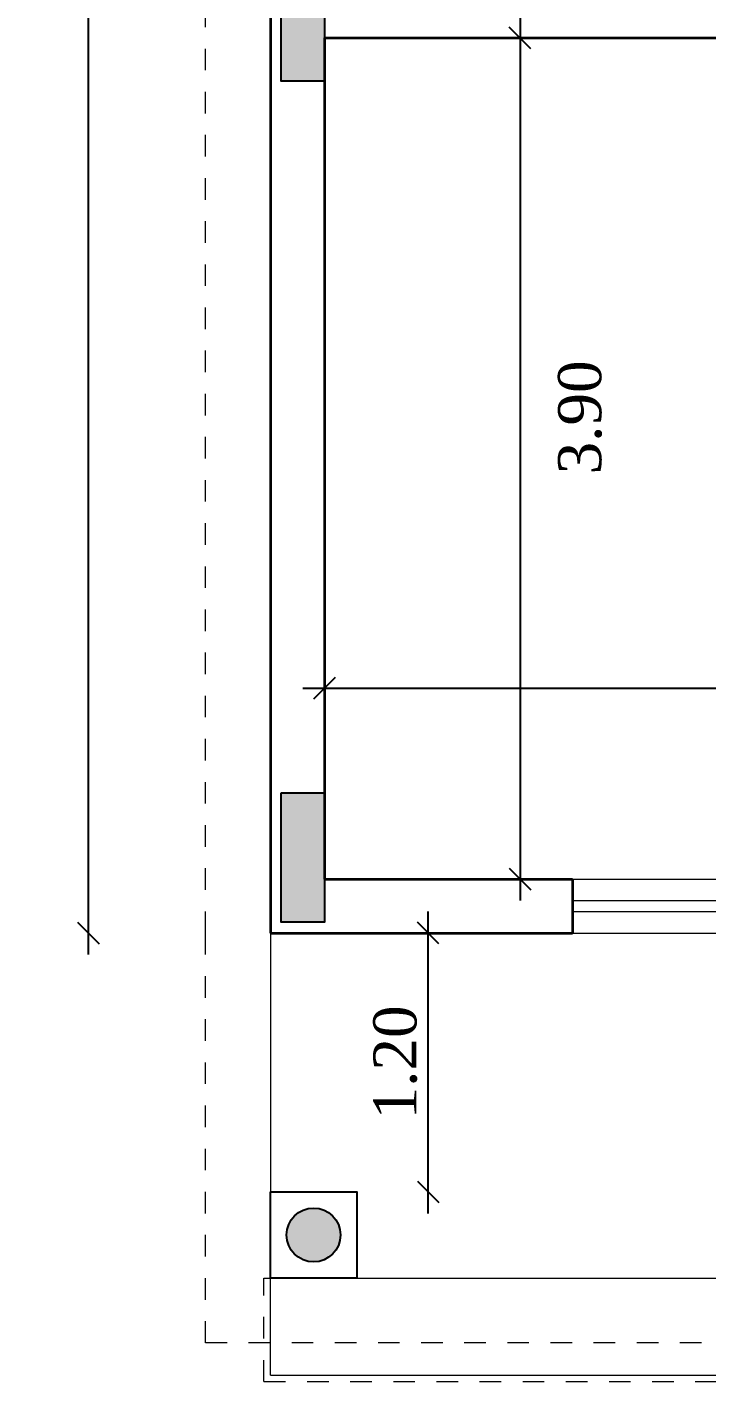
# Model space of a CAD drawing. Header units: metres. Extents: x 503482 to 1007323, y 2781056 to 5562345.
# Drawn here: x 503505.53 to 503508.68, y 2781126.74 to 2781133.03 of the extents above; entities that cross this region are included whole.
import ezdxf

# ---------------------------------------------------------------- set-up
doc = ezdxf.new("R2010")
doc.units = ezdxf.units.M
doc.header["$LTSCALE"] = 10
doc.header["$MEASUREMENT"] = 0
doc.header["$PDMODE"] = 3
doc.linetypes.add('HIDDEN', pattern=[0.375, 0.25, -0.125])
doc.layers.get('0').update_dxf_attribs({"linetype": 'CONTINUOUS'})
doc.layers.get('DEFPOINTS').update_dxf_attribs({"linetype": 'CONTINUOUS'})
for name, color, linetype, lineweight in [('01 wall', 4, 'CONTINUOUS', 35), ('01_WALLS', 7, 'CONTINUOUS', 25), ('S-TIE BEAM', 3, 'CONTINUOUS', 25), ('win', 6, 'CONTINUOUS', 15), ('WINDOW', 5, 'CONTINUOUS', 9)]:
    doc.layers.add(name, color=color, linetype=linetype, lineweight=lineweight)
doc.layers.add('S-COL', color=6, linetype='CONTINUOUS')
doc.layers.add('S-COL HATCH', color=161, linetype='CONTINUOUS')
doc.styles.add('AREAL', font='times.ttf')
doc.dimstyles.new('bdc-1-100-A', dxfattribs={"dimtxt": 0.2, "dimasz": 0.1, "dimexe": 0, "dimexo": 0, "dimgap": 0.05, "dimtad": 1, "dimzin": 7, "dimdsep": 46, "dimtxsty": 'AREAL', "dimblk": 'OBLIQUE', "dimcen": 0.001, "dimdle": 0.1, "dimse1": 1, "dimse2": 1, "dimclrd": 15, "dimclre": 8, "dimclrt": 3, "dimadec": 0, "dimazin": 0, "dimtfac": 1, "dimtix": 1, "dimtmove": 2, "dimatfit": 3, "dimldrblk": 'OBLIQUE', "dimfxl": 0.1, "dimtolj": 1, "dimtzin": 0, "dimlwe": 5, "dimarcsym": 0})

# ---------------------------------------------------------------- blocks, each defined once
blk = doc.blocks.new('A$Ca7303c29')
at = {"layer": 'S-COL HATCH', "ltscale": 0.04}
h = blk.add_hatch(color=161, dxfattribs=at)
h.dxf.hatch_style = 1
h.paths.add_polyline_path([(-0.1000021629151888, -12.90009134635329), (0.09999783709645271, -12.90009134635329), (0.09999783709645271, -13.50009134644642), (-0.1000021629151888, -13.50009134644642)])
h = blk.add_hatch(color=161, dxfattribs=at)
h.dxf.hatch_style = 1
h.paths.add_polyline_path([(-0.1000021629151888, -16.80009134672582), (0.09999783709645271, -16.80009134672582), (0.09999783709645271, -17.40009134681895), (-0.1000021629151888, -17.40009134681895)])
h = blk.add_hatch(color=161, dxfattribs=at)
h.dxf.hatch_style = 1
edge = h.paths.add_edge_path()
edge.add_arc((0.04999783710809425, -18.85013029258698), 0.1249999999125503, 0, 360)
at = {"layer": 'S-COL', "color": 6, "ltscale": 0.04}
for points in [[(-0.1000021629151888, -12.90009134635329), (0.09999783709645271, -12.90009134635329), (0.09999783709645271, -13.50009134644642), (-0.1000021629151888, -13.50009134644642)], [(-0.1000021629151888, -16.80009134672582), (0.09999783709645271, -16.80009134672582), (0.09999783709645271, -17.40009134681895), (-0.1000021629151888, -17.40009134681895)]]:
    blk.add_lwpolyline(points, close=True, dxfattribs=at)
blk.add_circle((0.04999783710809425, -18.85013029258698), 0.1249999999125503, dxfattribs=at)
blk = doc.blocks.new('_Oblique')
at = {"color": 0, "linetype": 'ByBlock', "lineweight": -2}
blk.add_line((-0.5, -0.5), (0.5, 0.5), dxfattribs=at)
blk = doc.blocks.new('*D693')
at = {"layer": '01_WALLS', "color": 15, "linetype": 'Continuous', "lineweight": -2, "ltscale": 0.04, "transparency": 16777216}
blk.add_line((503507.8186300378, 2781133.076455122), (503507.8186300378, 2781128.976455122), dxfattribs=at)
at = {"layer": 'DEFPOINTS', "color": 0, "ltscale": 0.04, "transparency": 16777216}
for p in [(503508.2112062879, 2781132.976455122), (503507.8186300378, 2781129.076455122), (503508.0612062879, 2781129.076455122)]:
    blk.add_point(p, dxfattribs=at)
at = {"layer": '01_WALLS', "color": 15, "lineweight": -2, "ltscale": 0.04, "transparency": 16777216, "xscale": 0.1, "yscale": 0.1, "zscale": 0.1}
for p, rotation in [((503507.8186300378, 2781132.976455122), 90), ((503507.8186300378, 2781129.076455122), 270)]:
    blk.add_blockref('_Oblique', p, dxfattribs=dict(at, rotation=rotation))
at = {"layer": '01_WALLS', "color": 3, "lineweight": 5, "ltscale": 0.04, "transparency": 16777216, "insert": (503508.0971601339, 2781131.216941355), "char_height": 0.2, "attachment_point": 5, "rotation": 90, "style": 'AREAL'}
blk.add_mtext('\\A1;3.90', dxfattribs=at)
blk = doc.blocks.new('*D694')
at = {"layer": '01_WALLS', "color": 15, "linetype": 'Continuous', "lineweight": -2, "ltscale": 0.04, "transparency": 16777216}
blk.add_line((503506.8112062876, 2781129.961283424), (503512.3112062876, 2781129.961283424), dxfattribs=at)
at = {"layer": 'DEFPOINTS', "color": 0, "ltscale": 0.04, "transparency": 16777216}
for p in [(503506.9112062876, 2781132.976455121), (503512.2112062877, 2781132.976455121), (503512.2112062877, 2781129.961283424)]:
    blk.add_point(p, dxfattribs=at)
at = {"layer": '01_WALLS', "color": 15, "lineweight": -2, "ltscale": 0.04, "transparency": 16777216, "xscale": 0.1, "yscale": 0.1, "zscale": 0.1, "rotation": 180}
blk.add_blockref('_Oblique', (503506.9112062876, 2781129.961283424), dxfattribs=at)
at = {"layer": '01_WALLS', "color": 15, "lineweight": -2, "ltscale": 0.04, "transparency": 16777216, "xscale": 0.1, "yscale": 0.1, "zscale": 0.1}
blk.add_blockref('_Oblique', (503512.2112062877, 2781129.961283424), dxfattribs=at)
at = {"layer": '01_WALLS', "color": 3, "lineweight": 5, "ltscale": 0.04, "transparency": 16777216, "insert": (503509.5612062876, 2781130.11330217), "char_height": 0.2, "attachment_point": 5, "style": 'AREAL'}
blk.add_mtext('\\A1;5.30', dxfattribs=at)
blk = doc.blocks.new('*D705')
at = {"layer": '01_WALLS', "color": 15, "linetype": 'Continuous', "lineweight": -2, "ltscale": 0.04, "transparency": 16777216}
blk.add_line((503505.8162507942, 2781147.026455122), (503505.8162507942, 2781128.726455122), dxfattribs=at)
at = {"layer": 'DEFPOINTS', "color": 0, "ltscale": 0.04, "transparency": 16777216}
for p in [(503506.6612062879, 2781146.926455122), (503505.8162507942, 2781128.826455122), (503506.6612062879, 2781128.826455122)]:
    blk.add_point(p, dxfattribs=at)
at = {"layer": '01_WALLS', "color": 15, "lineweight": -2, "ltscale": 0.04, "transparency": 16777216, "xscale": 0.1, "yscale": 0.1, "zscale": 0.1}
for p, rotation in [((503505.8162507942, 2781146.926455122), 90), ((503505.8162507942, 2781128.826455122), 270)]:
    blk.add_blockref('_Oblique', p, dxfattribs=dict(at, rotation=rotation))
at = {"layer": '01_WALLS', "color": 3, "lineweight": 5, "ltscale": 0.04, "transparency": 16777216, "insert": (503505.6642320494, 2781137.876455122), "char_height": 0.2, "attachment_point": 5, "rotation": 90, "style": 'AREAL'}
blk.add_mtext('\\A1;18.10', dxfattribs=at)
blk = doc.blocks.new('*D728')
at = {"layer": '01_WALLS', "color": 15, "linetype": 'Continuous', "lineweight": -2, "ltscale": 0.04, "transparency": 16777216}
blk.add_line((503507.3925878343, 2781127.526416176), (503507.3925878343, 2781128.926455122), dxfattribs=at)
at = {"layer": 'DEFPOINTS', "color": 0, "ltscale": 0.04, "transparency": 16777216}
for p in [(503507.3925878343, 2781128.826455122), (503508.0612062879, 2781128.826455122), (503507.0612062879, 2781127.626416176)]:
    blk.add_point(p, dxfattribs=at)
at = {"layer": '01_WALLS', "color": 15, "lineweight": -2, "ltscale": 0.04, "transparency": 16777216, "xscale": 0.1, "yscale": 0.1, "zscale": 0.1}
for p, rotation in [((503507.3925878343, 2781128.826455122), 90), ((503507.3925878343, 2781127.626416176), 270)]:
    blk.add_blockref('_Oblique', p, dxfattribs=dict(at, rotation=rotation))
at = {"layer": '01_WALLS', "color": 3, "lineweight": 5, "ltscale": 0.04, "transparency": 16777216, "insert": (503507.2405690895, 2781128.226435648), "char_height": 0.2, "attachment_point": 5, "rotation": 90, "style": 'AREAL'}
blk.add_mtext('\\A1;1.20', dxfattribs=at)

msp = doc.modelspace()

# ---------------------------------------------------------------- hatches: boundary and pattern name
at = {"layer": '01 wall'}
h = msp.add_hatch(color=256, dxfattribs=at)
h.dxf.hatch_style = 1
h.paths.add_polyline_path([(503506.9862062876, 2781127.426416175, 1), (503506.7362062876, 2781127.426416175, 1)])

# ---------------------------------------------------------------- linework, layer by layer
for p, q in [((503506.6612062876, 2781133.876455121), (503506.6612062876, 2781128.826455121)), ((503506.9112062876, 2781132.976455121), (503506.9112062876, 2781129.076455121)), ((503506.9112062876, 2781132.976455121), (503511.2112062877, 2781132.976455121)), ((503506.9112062876, 2781129.076455121), (503508.0612062876, 2781129.076455121)), ((503508.0612062876, 2781129.076455121), (503508.0612062876, 2781128.826455121)), ((503506.6612062876, 2781128.826455121), (503508.0612062876, 2781128.826455121))]:
    msp.add_line(p, q, dxfattribs=at)
at = {"layer": '01_WALLS', "color": 5, "linetype": 'HIDDEN', "lineweight": 0, "ltscale": 0.04}
for p, q in [((503506.6312062876, 2781126.746416175), (503506.6312062876, 2781127.226416175)), ((503506.6312062876, 2781127.226416175), (503506.6612062876, 2781127.226416174)), ((503506.6312062876, 2781126.746416175), (503514.0812062876, 2781126.746416175))]:
    msp.add_line(p, q, dxfattribs=at)
at = {"layer": '01_WALLS', "color": 2, "linetype": 'HIDDEN', "lineweight": 0, "ltscale": 0.04}
msp.add_lwpolyline([(503506.3599562876, 2781128.826455121), (503506.3599562876, 2781143.726455121), (503512.7599562877, 2781143.726455121), (503512.7599562877, 2781141.208108723), (503515.6587062876, 2781141.208108723), (503515.6661089399, 2781146.926546467), (503521.26860894, 2781146.926546467), (503521.2612062877, 2781124.526455121), (503514.2599562876, 2781124.526455121), (503514.2599562876, 2781126.926416175), (503506.3599562876, 2781126.926416175)], close=True, dxfattribs=at)
at = {"layer": '01_WALLS', "ltscale": 0.04}
msp.add_lwpolyline([(503506.6612062876, 2781127.626416175), (503507.0612062876, 2781127.626416175), (503507.0612062876, 2781127.226416175), (503506.6612062876, 2781127.226416175)], close=True, dxfattribs=at)
msp.add_circle((503506.8612062876, 2781127.426416175), 0.125, dxfattribs=at)
at = {"layer": 'win', "ltscale": 20}
for p, q in [((503506.6612062876, 2781128.826455121), (503506.6612062876, 2781127.226416175)), ((503506.6612062876, 2781127.226416175), (503514.5612062876, 2781127.226416174))]:
    msp.add_line(p, q, dxfattribs=at)
at = {"layer": 'win', "color": 1, "lineweight": 5, "ltscale": 20}
for q in [(503506.6612062876, 2781127.226416175), (503514.1112062876, 2781126.776416175)]:
    msp.add_line((503506.6612062876, 2781126.776416175), q, dxfattribs=at)
at = {"layer": 'WINDOW'}
for p, q in [((503508.0612062876, 2781129.076455121), (503511.0612062876, 2781129.076455121)), ((503508.0612062876, 2781128.976455121), (503511.0612062876, 2781128.976455121)), ((503508.0612062876, 2781128.926455121), (503511.0612062876, 2781128.926455121)), ((503508.0612062876, 2781128.826455121), (503511.0612062876, 2781128.826455121))]:
    msp.add_line(p, q, dxfattribs=at)

# ---------------------------------------------------------------- block references
at = {"layer": 'S-TIE BEAM', "ltscale": 0.04}
msp.add_blockref('A$Ca7303c29', (503506.8112084506, 2781146.276546467), dxfattribs=at)

# ---------------------------------------------------------------- dimensions: what is measured, and where the dimension line sits
at = {"layer": '01_WALLS', "lineweight": 5, "ltscale": 0.04}
for base, p1, p2, picture, middle in [((503505.8162507942, 2781128.826455122), (503506.6612062876, 2781146.926455121), (503506.6612062876, 2781128.826455121), '*D705', (503505.6642320494, 2781137.876455122)), ((503507.3925878343, 2781128.826455122), (503507.0612062876, 2781127.626416175), (503508.0612062876, 2781128.826455121), '*D728', (503507.2405690895, 2781128.226435648))]:
    dim = msp.add_linear_dim(base=base, p1=p1, p2=p2, angle=90, dimstyle='bdc-1-100-A', override={"dimfxl": 0.125, "dimfxlon": 1, "dimarcsym": 1}, dxfattribs=at)
    dim.commit()
    dim.dimension.update_dxf_attribs({"geometry": picture, "text_midpoint": middle})
dim = msp.add_linear_dim(base=(503507.8186300378, 2781129.076455122), p1=(503508.2112062877, 2781132.976455121), p2=(503508.0612062876, 2781129.076455121), angle=90, dimstyle='bdc-1-100-A', override={"dimfxl": 0.125, "dimfxlon": 1, "dimarcsym": 1}, dxfattribs=at)
dim.commit()
dim.dimension.update_dxf_attribs({"geometry": '*D693', "text_midpoint": (503508.0971601339, 2781131.216941355), "dimtype": 160})
dim = msp.add_linear_dim(base=(503512.2112062877, 2781129.961283424), p1=(503506.9112062876, 2781132.976455121), p2=(503512.2112062877, 2781132.976455121), dimstyle='bdc-1-100-A', override={"dimfxl": 0.125, "dimfxlon": 1, "dimarcsym": 1}, dxfattribs=at)
dim.commit()
dim.dimension.update_dxf_attribs({"geometry": '*D694', "text_midpoint": (503509.5612062876, 2781130.11330217)})

doc.saveas('drawing.dxf')
